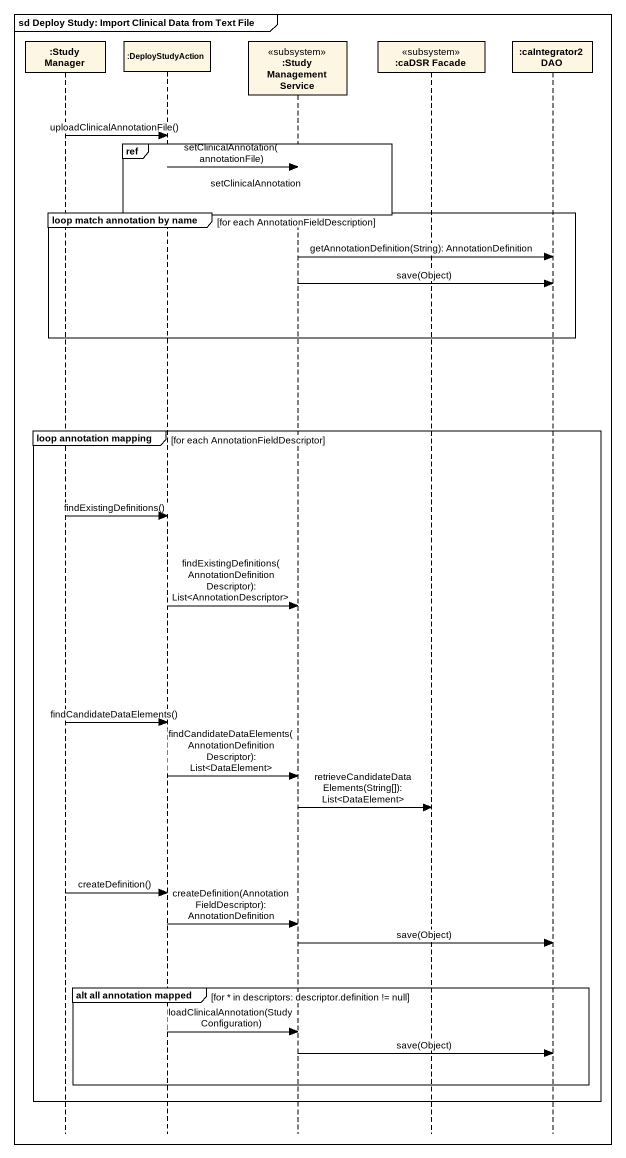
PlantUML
@startuml
mainframe sd Deploy Study: Import Clinical Data from Text File
hide footbox
participant ":Study Manager" as Study_Manager
participant ":DeployStudyAction" as DeployStudyAction
participant ":Study Management Service" as Study_Management_Service <<subsystem>>
participant ":caDSR Facade" as caDSR_Facade <<subsystem>>
participant ":caIntegrator2 DAO" as caIntegrator2_DAO

Study_Manager -> DeployStudyAction : uploadClinicalAnnotationFile()
ref over DeployStudyAction, Study_Management_Service : setClinicalAnnotation
DeployStudyAction -> Study_Management_Service : setClinicalAnnotation(annotationFile)
group loop match annotation by name [for each AnnotationFieldDescription]
  Study_Management_Service -> caIntegrator2_DAO : getAnnotationDefinition(String): AnnotationDefinition
  Study_Management_Service -> caIntegrator2_DAO : save(Object)
end
group loop annotation mapping [for each AnnotationFieldDescriptor]
  Study_Manager -> DeployStudyAction : findExistingDefinitions()
  DeployStudyAction -> Study_Management_Service : findExistingDefinitions(AnnotationDefinitionDescriptor): List<AnnotationDescriptor>
  Study_Manager -> DeployStudyAction : findCandidateDataElements()
  DeployStudyAction -> Study_Management_Service : findCandidateDataElements(AnnotationDefinitionDescriptor): List<DataElement>
  Study_Management_Service -> caDSR_Facade : retrieveCandidateDataElements(String[]): List<DataElement>
  Study_Manager -> DeployStudyAction : createDefinition()
  DeployStudyAction -> Study_Management_Service : createDefinition(AnnotationFieldDescriptor): AnnotationDefinition
  Study_Management_Service -> caIntegrator2_DAO : save(Object)
  group alt all annotation mapped [for * in descriptors: descriptor.definition != null]
    DeployStudyAction -> Study_Management_Service : loadClinicalAnnotation(StudyConfiguration)
    Study_Management_Service -> caIntegrator2_DAO : save(Object)
  end
end
@enduml
